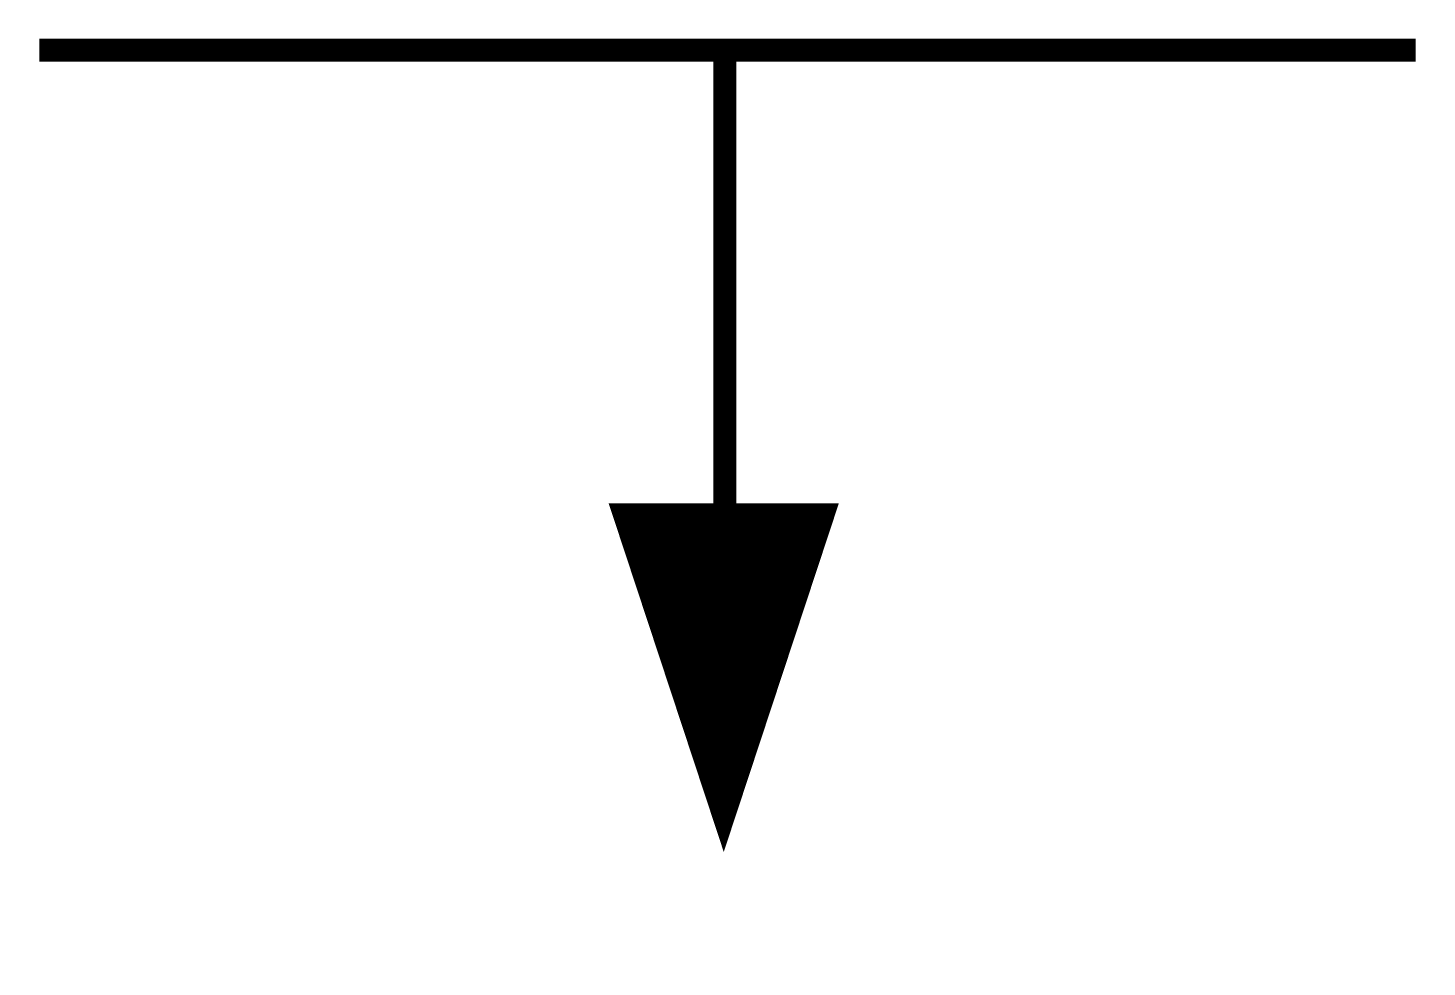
# Model space of a CAD drawing. Extents: x -0.03 to 6.05, y -0.54 to 3.54.
import ezdxf

# ---------------------------------------------------------------- set-up
doc = ezdxf.new("R2010")
doc.units = 0
doc.header["$MEASUREMENT"] = 0
doc.layers.get('0').update_dxf_attribs({"linetype": 'CONTINUOUS'})

msp = doc.modelspace()

# ---------------------------------------------------------------- linework, layer by layer
at = {"const_width": 0.1}
for points in [[(3.0014, 1.4191), (3.0014, 3.4946)], [(6.0027, 3.4475), (0.0219, 3.4475)]]:
    msp.add_lwpolyline(points, dxfattribs=at)
msp.add_lwpolyline([(2.996, -0.0369, 0, 1, 0), (2.996, 1.4778, 1, 1, 0)], format="xyseb")

doc.saveas('drawing.dxf')
